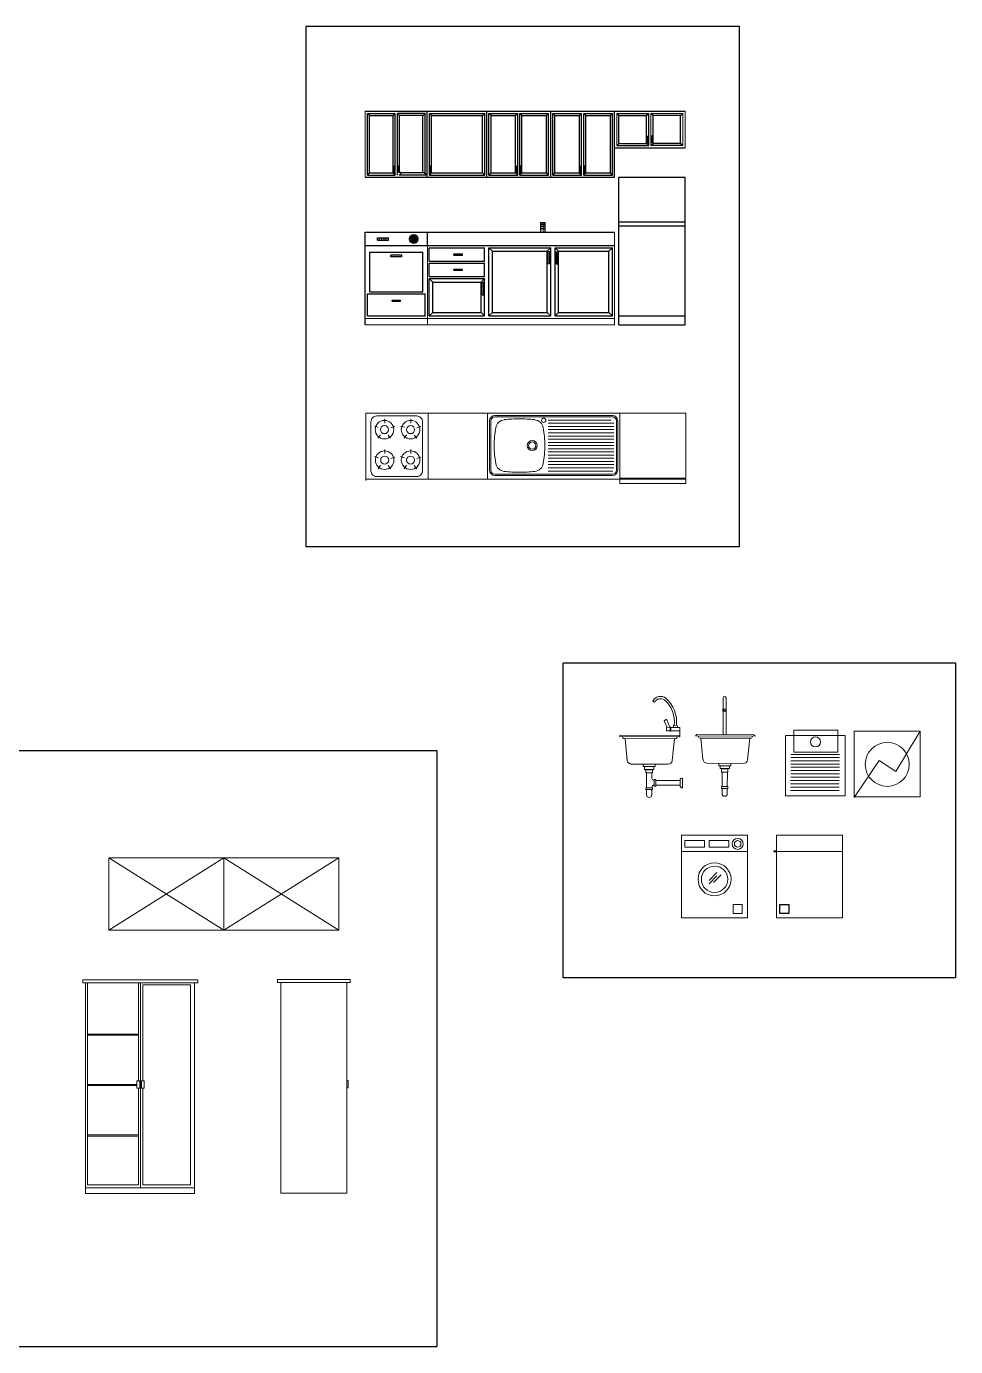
# Model space of a CAD drawing. Header units: inches. Extents: x 455 to 2404, y 47 to 2352.
# Drawn here: x 1561 to 2404, y 47 to 1246 of the extents above; entities that cross this region are included whole.
import ezdxf

# ---------------------------------------------------------------- set-up
doc = ezdxf.new("R2010")
doc.units = ezdxf.units.IN
doc.header["$MEASUREMENT"] = 0
doc.layers.add('A-FURN', color=8, linetype='Continuous', lineweight=18)
doc.layers.add('FURNITURE', color=230, linetype='Continuous')
doc.layers.add('lavatrice', color=251, linetype='Continuous')

# ---------------------------------------------------------------- blocks, each defined once
blk = doc.blocks.new('prosp frontale cucina')
at = {"layer": 'A-FURN', "linetype": 'Continuous', "lineweight": -3}
for p, q in [((1752.3, -591.1), (1824.3, -591.1)), ((1760.3, -593.1), (1780.3, -593.1)), ((1760.3, -593.1), (1760.3, -645.5)), ((1780.3, -593.1), (1780.3, -645.5)), ((1782.3, -595.3), (1818.3, -595.3)), ((1782.3, -595.3), (1782.3, -643.3)), ((1818.3, -595.3), (1818.3, -643.3)), ((1824.3, -591.1), (1836.3, -591.1)), ((1824.3, -591.1), (1824.3, -817.4)), ((1836.3, -591.1), (1836.3, -757.4)), ((1886.3, -591.1), (1886.3, -647.3)), ((1888.3, -593.1), (1944.3, -593.1)), ((1888.3, -593.1), (1888.3, -618.2)), ((1888.3, -593.1), (1890.2, -595)), ((1890.2, -595), (1942.4, -595)), ((1890.2, -595), (1890.2, -616.3)), ((1942.4, -595), (1944.3, -593.1)), ((1942.4, -595), (1942.4, -616.3)), ((1944.3, -593.1), (1944.3, -618.2)), ((1946.3, -591.1), (1946.3, -647.3)), ((1829.3, -602.1), (1831.3, -602.1)), ((1829.3, -602.1), (1829.3, -604.1)), ((1829.3, -602.1), (1829.3, -610.1)), ((1829.3, -604.1), (1831.3, -604.1)), ((1829.3, -606.1), (1831.3, -606.1)), ((1829.3, -608.1), (1831.3, -608.1)), ((1829.3, -610.1), (1831.3, -610.1)), ((1829.3, -610.1), (1831.3, -610.1)), ((1829.3, -610.1), (1829.3, -612.1)), ((1831.3, -602.1), (1831.3, -604.1)), ((1831.3, -602.1), (1831.3, -610.1)), ((1831.3, -610.1), (1831.3, -612.1)), ((1773.7, -615.4), (1774.7, -615.4)), ((1773.7, -615.4), (1773.7, -623.2)), ((1773.7, -623.2), (1774.7, -623.2)), ((1774.7, -615.4), (1774.7, -623.2)), ((1814, -624.3), (1814, -614.3)), ((1814, -614.3), (1815.4, -614.3)), ((1815.4, -624.3), (1815.4, -614.3)), ((1829.3, -612.1), (1831.3, -612.1)), ((1888.3, -618.2), (1890.2, -616.3)), ((1888.3, -618.2), (1944.3, -618.2)), ((1888.3, -620.2), (1944.3, -620.2)), ((1888.3, -647), (1888.3, -621.9)), ((1888.3, -621.9), (1890.2, -623.9)), ((1890.2, -616.3), (1942.4, -616.3)), ((1890.2, -622.1), (1942.4, -622.1)), ((1890.6, -616.8), (1896.5, -616.8)), ((1890.6, -616.8), (1890.6, -617.6)), ((1890.6, -617.6), (1896.5, -617.6)), ((1890.6, -620.7), (1896.5, -620.7)), ((1890.6, -621.6), (1896.5, -621.6)), ((1890.6, -623.3), (1890.6, -622.5)), ((1896.5, -616.8), (1896.5, -617.6)), ((1896.5, -621.6), (1896.5, -620.7)), ((1942.4, -616.3), (1944.3, -618.2)), ((1942.4, -622.1), (1944.3, -620.2)), ((1942.4, -643.4), (1942.4, -622.1)), ((1944.3, -645.3), (1944.3, -620.2)), ((1814, -624.3), (1815.4, -624.3)), ((1826.6, -633.5), (1826.3, -635.1)), ((1826.3, -635.1), (1828.3, -635.1)), ((1826.3, -635.1), (1826.6, -636.6)), ((1827.4, -632.2), (1826.6, -633.5)), ((1826.6, -633.5), (1830.3, -635.1)), ((1827.4, -632.2), (1828.7, -631.4)), ((1827.4, -632.2), (1828.9, -633.7)), ((1827.4, -637.9), (1830.3, -635.1)), ((1828.4, -634.3), (1828.3, -635.1)), ((1828.3, -635.1), (1830.3, -635.1)), ((1828.3, -635.1), (1828.4, -635.8)), ((1828.9, -633.7), (1828.4, -634.3)), ((1828.4, -635.8), (1830.3, -635.1)), ((1828.7, -631.4), (1830.3, -631.1)), ((1828.7, -631.4), (1830.3, -635.1)), ((1830.3, -635.1), (1828.7, -638.8)), ((1828.9, -633.7), (1829.5, -633.2)), ((1828.9, -633.7), (1830.3, -635.1)), ((1829.5, -633.2), (1830.3, -633.1)), ((1830.3, -631.1), (1830.3, -633.1)), ((1830.3, -631.1), (1831.8, -631.4)), ((1831.8, -631.4), (1830.3, -635.1)), ((1830.3, -633.1), (1830.3, -635.1)), ((1830.3, -633.1), (1831, -633.2)), ((1831, -633.2), (1830.3, -635.1)), ((1830.3, -635.1), (1834, -633.5)), ((1830.3, -635.1), (1831.7, -633.7)), ((1830.3, -635.1), (1832.1, -634.3)), ((1830.3, -635.1), (1832.3, -635.1)), ((1830.3, -635.1), (1830.3, -637.1)), ((1830.3, -635.1), (1831.8, -638.8)), ((1830.3, -635.1), (1833.1, -637.9)), ((1830.3, -635.1), (1831, -636.9)), ((1830.3, -635.1), (1831.7, -636.5)), ((1830.3, -635.1), (1832.1, -635.8)), ((1831, -633.2), (1831.7, -633.7)), ((1833.1, -632.2), (1831.7, -633.7)), ((1831.7, -633.7), (1832.1, -634.3)), ((1831.8, -631.4), (1833.1, -632.2)), ((1832.1, -634.3), (1832.3, -635.1)), ((1832.3, -635.1), (1832.1, -635.8)), ((1832.3, -635.1), (1834.3, -635.1)), ((1833.1, -632.2), (1834, -633.5)), ((1834, -633.5), (1834.3, -635.1)), ((1834.3, -635.1), (1834, -636.6)), ((1890.2, -645.1), (1890.2, -623.9)), ((1760.3, -645.5), (1780.3, -645.5)), ((1782.3, -643.3), (1818.3, -643.3)), ((1826.6, -636.6), (1828.4, -635.8)), ((1826.6, -636.6), (1827.4, -637.9)), ((1827.4, -637.9), (1828.7, -638.8)), ((1828.4, -635.8), (1828.9, -636.5)), ((1828.7, -638.8), (1830.3, -639.1)), ((1828.9, -636.5), (1829.5, -636.9)), ((1829.5, -636.9), (1830.3, -637.1)), ((1830.3, -637.1), (1831, -636.9)), ((1830.3, -637.1), (1830.3, -639.1)), ((1830.3, -639.1), (1831.8, -638.8)), ((1831, -636.9), (1831.7, -636.5)), ((1832.1, -635.8), (1831.7, -636.5)), ((1831.8, -638.8), (1833.1, -637.9)), ((1832.1, -635.8), (1834, -636.6)), ((1834, -636.6), (1833.1, -637.9)), ((1886.3, -647.3), (1946.3, -647.3)), ((1886.3, -647.3), (1886.3, -701.4)), ((1888.3, -647), (1890.2, -645.1)), ((1888.3, -645.3), (1944.3, -645.3)), ((1890.2, -643.4), (1942.4, -643.4)), ((1942.4, -643.4), (1944.3, -645.3)), ((1946.3, -647.3), (1946.3, -701.4)), ((1760.3, -649.2), (1794.3, -649.2)), ((1760.3, -649.2), (1760.3, -699.4)), ((1760.3, -649.2), (1763.4, -652.3)), ((1763.4, -652.3), (1791.1, -652.3)), ((1763.4, -652.3), (1763.4, -696.3)), ((1791.1, -652.3), (1794.3, -649.2)), ((1791.1, -652.3), (1791.1, -696.3)), ((1794.3, -649.2), (1794.3, -699.4)), ((1796.3, -649.2), (1808.4, -649.2)), ((1796.3, -649.2), (1796.3, -699.4)), ((1808.4, -649.2), (1808.4, -699.4)), ((1810.1, -649.2), (1822.3, -649.2)), ((1810.1, -649.2), (1810.1, -699.4)), ((1822.3, -649.2), (1822.3, -699.4)), ((1824.3, -647.5), (1836.3, -647.5)), ((1888.3, -649.3), (1944.3, -649.3)), ((1888.3, -649.3), (1888.3, -699.5)), ((1888.3, -649.3), (1890.2, -651.3)), ((1890.2, -651.3), (1942.4, -651.3)), ((1890.2, -651.3), (1890.2, -697.6)), ((1890.6, -649.9), (1896.5, -649.9)), ((1890.6, -650.7), (1890.6, -649.9)), ((1890.6, -650.7), (1896.5, -650.7)), ((1896.5, -650.7), (1896.5, -649.9)), ((1942.4, -651.3), (1944.3, -649.3)), ((1942.4, -651.3), (1942.4, -697.6)), ((1944.3, -649.3), (1944.3, -699.5)), ((1801.9, -671.5), (1802.8, -671.5)), ((1801.9, -671.5), (1801.9, -679.3)), ((1801.9, -679.3), (1802.8, -679.3)), ((1802.8, -671.5), (1802.8, -679.3)), ((1815.7, -671.5), (1816.7, -671.5)), ((1815.7, -671.5), (1815.7, -679.3)), ((1815.7, -679.3), (1816.7, -679.3)), ((1816.7, -671.5), (1816.7, -679.3)), ((1760.3, -699.4), (1763.4, -696.3)), ((1760.3, -699.4), (1794.3, -699.4)), ((1760.3, -703.4), (1822.3, -703.4)), ((1760.3, -703.4), (1760.3, -759.4)), ((1760.3, -703.4), (1763.4, -706.6)), ((1763.4, -696.3), (1791.1, -696.3)), ((1763.4, -706.6), (1819.1, -706.6)), ((1763.4, -706.6), (1763.4, -756.3)), ((1779.6, -697.2), (1790.7, -697.2)), ((1779.6, -697.2), (1779.6, -698.6)), ((1779.6, -698.6), (1790.7, -698.6)), ((1790.7, -697.2), (1790.7, -698.6)), ((1791.1, -696.3), (1794.3, -699.4)), ((1796.3, -699.4), (1808.4, -699.4)), ((1810.1, -699.4), (1822.3, -699.4)), ((1819.1, -706.6), (1822.3, -703.4)), ((1819.1, -706.6), (1819.1, -756.3)), ((1822.3, -703.4), (1822.3, -759.4)), ((1886.3, -701.4), (1886.3, -757.4)), ((1886.3, -701.4), (1946.3, -701.4)), ((1888.3, -699.5), (1890.2, -697.6)), ((1888.3, -699.5), (1944.3, -699.5)), ((1888.3, -703.4), (1944.3, -703.4)), ((1888.3, -703.4), (1888.3, -729.5)), ((1888.3, -703.4), (1890.2, -705.3)), ((1890.2, -697.6), (1942.4, -697.6)), ((1890.2, -705.3), (1942.4, -705.3)), ((1890.2, -705.3), (1890.2, -727.5)), ((1898.3, -701.5), (1918.3, -701.5)), ((1942.4, -697.6), (1944.3, -699.5)), ((1942.4, -705.3), (1944.3, -703.4)), ((1942.4, -705.3), (1942.4, -727.5)), ((1944.3, -703.4), (1944.3, -729.5)), ((1946.3, -701.4), (1946.3, -759.4)), ((1888.3, -729.5), (1890.2, -727.5)), ((1888.3, -729.5), (1944.3, -729.5)), ((1890.2, -727.5), (1942.4, -727.5)), ((1890.6, -728.1), (1896.5, -728.1)), ((1890.6, -728.1), (1890.6, -728.9)), ((1890.6, -728.9), (1896.5, -728.9)), ((1896.5, -728.1), (1896.5, -728.9)), ((1942.4, -727.5), (1944.3, -729.5)), ((1888.3, -731.4), (1944.3, -731.4)), ((1888.3, -731.4), (1888.3, -757.5)), ((1888.3, -731.4), (1890.2, -733.3)), ((1890.2, -733.3), (1942.4, -733.3)), ((1890.2, -733.3), (1890.2, -755.6)), ((1890.6, -732), (1896.5, -732)), ((1890.6, -732.8), (1890.6, -732)), ((1890.6, -732.8), (1896.5, -732.8)), ((1896.5, -732.8), (1896.5, -732)), ((1942.4, -733.3), (1944.3, -731.4)), ((1942.4, -733.3), (1942.4, -755.6)), ((1944.3, -731.4), (1944.3, -757.5)), ((1836.3, -750.5), (1839.7, -750.5)), ((1836.3, -754.4), (1839.7, -754.4)), ((1838.5, -750.5), (1841.9, -750.5)), ((1838.5, -754.4), (1841.9, -754.4)), ((1839.7, -750.5), (1839.7, -754.4)), ((1841.9, -750.5), (1843.8, -750.5)), ((1841.9, -750.5), (1841.9, -754.4)), ((1841.9, -754.4), (1843.8, -754.4)), ((1843.8, -750.5), (1845.3, -750.5)), ((1843.8, -750.5), (1843.8, -754.4)), ((1843.8, -754.4), (1845.3, -754.4)), ((1845.3, -750.5), (1845.3, -754.4)), ((1760.3, -759.4), (1763.4, -756.3)), ((1760.3, -759.4), (1822.3, -759.4)), ((1760.3, -763.4), (1822.3, -763.4)), ((1760.3, -763.4), (1760.3, -815.4)), ((1760.3, -763.4), (1763.4, -766.6)), ((1763.4, -756.3), (1819.1, -756.3)), ((1763.4, -766.6), (1819.1, -766.6)), ((1763.4, -766.6), (1763.4, -812.3)), ((1807.6, -757.2), (1818.7, -757.2)), ((1807.6, -758.6), (1807.6, -757.2)), ((1807.6, -758.6), (1818.7, -758.6)), ((1807.6, -764.3), (1818.7, -764.3)), ((1807.6, -764.3), (1807.6, -765.7)), ((1807.6, -765.7), (1818.7, -765.7)), ((1818.7, -758.6), (1818.7, -757.2)), ((1818.7, -764.3), (1818.7, -765.7)), ((1819.1, -756.3), (1822.3, -759.4)), ((1819.1, -766.6), (1822.3, -763.4)), ((1819.1, -766.6), (1819.1, -812.3)), ((1822.3, -763.4), (1822.3, -815.4)), ((1836.3, -757.4), (1836.3, -817.4)), ((1886.3, -757.4), (1886.3, -817.4)), ((1886.3, -759.4), (1946.3, -759.4)), ((1888.3, -757.5), (1890.2, -755.6)), ((1888.3, -757.5), (1944.3, -757.5)), ((1888.3, -761.4), (1944.3, -761.4)), ((1888.3, -761.4), (1888.3, -787.5)), ((1888.3, -761.4), (1890.2, -763.3)), ((1890.2, -755.6), (1942.4, -755.6)), ((1890.2, -763.3), (1942.4, -763.3)), ((1890.2, -763.3), (1890.2, -785.5)), ((1942.4, -755.6), (1944.3, -757.5)), ((1942.4, -763.3), (1944.3, -761.4)), ((1942.4, -763.3), (1942.4, -785.5)), ((1944.3, -761.4), (1944.3, -787.5)), ((1946.3, -759.4), (1946.3, -817.4)), ((1888.3, -787.5), (1890.2, -785.5)), ((1888.3, -787.5), (1944.3, -787.5)), ((1888.3, -789.4), (1944.3, -789.4)), ((1888.3, -789.4), (1888.3, -815.5)), ((1888.3, -789.4), (1890.2, -791.3)), ((1890.2, -785.5), (1942.4, -785.5)), ((1890.2, -791.3), (1942.4, -791.3)), ((1890.2, -791.3), (1890.2, -813.6)), ((1890.6, -786.1), (1896.5, -786.1)), ((1890.6, -786.1), (1890.6, -786.9)), ((1890.6, -786.9), (1896.5, -786.9)), ((1890.6, -789.9), (1896.5, -789.9)), ((1890.6, -790.8), (1890.6, -789.9)), ((1890.6, -790.8), (1896.5, -790.8)), ((1896.5, -786.1), (1896.5, -786.9)), ((1896.5, -790.8), (1896.5, -789.9)), ((1942.4, -785.5), (1944.3, -787.5)), ((1942.4, -791.3), (1944.3, -789.4)), ((1942.4, -791.3), (1942.4, -813.6)), ((1944.3, -789.4), (1944.3, -815.5)), ((1760.3, -815.4), (1763.4, -812.3)), ((1763.4, -812.3), (1819.1, -812.3)), ((1819.1, -812.3), (1822.3, -815.4)), ((1888.3, -815.5), (1890.2, -813.6)), ((1890.2, -813.6), (1942.4, -813.6)), ((1942.4, -813.6), (1944.3, -815.5)), ((1752.3, -821.4), (1842.2, -821.4)), ((1752.3, -821.4), (1752.3, -881.4)), ((1760.3, -815.4), (1822.3, -815.4)), ((1760.3, -821.4), (1760.3, -881.4)), ((1842.2, -821.4), (1845.9, -821.4)), ((1842.2, -821.4), (1842.2, -881.4)), ((1845.9, -821.4), (1886.3, -821.4)), ((1845.9, -821.4), (1845.9, -881.4)), ((1886.3, -817.4), (1946.3, -817.4)), ((1886.3, -821.4), (1886.3, -881.4)), ((1888.3, -815.5), (1944.3, -815.5)), ((1913.1, -817.4), (1913.1, -881.4)), ((1915.1, -819.4), (1915.1, -848.4)), ((1915.1, -819.4), (1917.1, -821.4)), ((1917.1, -821.4), (1942.3, -821.4)), ((1917.1, -821.4), (1917.1, -846.4)), ((1942.3, -821.4), (1944.3, -819.4)), ((1942.3, -821.4), (1942.3, -846.4)), ((1944.3, -819.4), (1944.3, -848.4)), ((1946.3, -817.4), (1946.3, -881.4)), ((1915.1, -848.4), (1917.1, -846.4)), ((1915.1, -848.4), (1944.3, -848.4)), ((1915.1, -879.4), (1915.1, -850.4)), ((1915.1, -850.4), (1917.1, -852.4)), ((1917.5, -846.4), (1942.3, -846.4)), ((1917.5, -847), (1923.6, -847)), ((1917.5, -847), (1917.5, -847.9)), ((1917.5, -847.9), (1923.6, -847.9)), ((1917.5, -851), (1923.6, -851)), ((1917.5, -851.9), (1917.5, -851)), ((1923.6, -847), (1923.6, -847.9)), ((1923.6, -851.9), (1923.6, -851)), ((1942.3, -846.4), (1944.3, -848.4)), ((1942.3, -852.4), (1944.3, -850.4)), ((1917.1, -852.4), (1942.3, -852.4)), ((1917.1, -877.4), (1917.1, -852.4)), ((1917.5, -851.9), (1923.6, -851.9)), ((1942.3, -877.4), (1942.3, -852.4)), ((1752.3, -881.4), (1761.1, -881.4)), ((1761.1, -881.4), (1842.2, -881.4)), ((1842.2, -881.4), (1845.9, -881.4)), ((1845.9, -881.4), (1886.3, -881.4)), ((1915.1, -879.4), (1917.1, -877.4)), ((1917.1, -877.4), (1942.3, -877.4)), ((1942.3, -877.4), (1944.3, -879.4))]:
    blk.add_line(p, q, dxfattribs=at)
at = {"layer": 'A-FURN'}
for p, q in [((1752.3, -817.4), (1752.3, -591.1)), ((1758, -817.4), (1758, -591.1)), ((1946.3, -591.1), (1886.3, -591.1)), ((1824.3, -647.5), (1752.3, -647.5)), ((1946.3, -701.4), (1886.3, -701.4)), ((1845.3, -752.5), (1836.3, -752.5)), ((1758, -817.4), (1752.3, -817.4)), ((1836.3, -817.4), (1752.3, -817.4)), ((1752.3, -817.4), (1760.3, -817.4)), ((1944.3, -819.4), (1915.1, -819.4)), ((1944.3, -850.4), (1915.1, -850.4)), ((1944.3, -879.4), (1944.3, -850.4)), ((1752.3, -881.4), (1760.3, -881.4)), ((1946.3, -881.4), (1913.1, -881.4)), ((1944.3, -879.4), (1915.1, -879.4))]:
    blk.add_line(p, q, dxfattribs=at)

msp = doc.modelspace()

# ---------------------------------------------------------------- linework, layer by layer
at = {"layer": 'A-FURN'}
for p, q in [((1868.8, 833.5), (1868.8, 894.5)), ((1868.8, 894.5), (1868.8, 834.5)), ((1868.8, 894.5), (1979.2, 894.5)), ((1925.2, 894.5), (1925.2, 834.5)), ((2099.2, 894.5), (1979.2, 894.5)), ((1979.2, 894.5), (1979.2, 834.5)), ((1981, 887.6), (1981, 842.7)), ((1982.2, 887.6), (1982.2, 842.7)), ((2092.6, 892.4), (1985.8, 892.4)), ((2092.6, 891.2), (1985.8, 891.2)), ((2034.1, 888.3), (2091.3, 888.3)), ((2096.2, 842.7), (2096.2, 887.6)), ((2097.4, 842.7), (2097.4, 887.6)), ((2099.2, 834.5), (2099.2, 894.5)), ((2099.2, 835.4), (2099.2, 894.5)), ((2099.2, 894.5), (2159.2, 894.5)), ((2159.2, 835.4), (2159.2, 894.5)), ((2034.1, 885.4), (2093.8, 885.4)), ((2034.1, 882.5), (2093.8, 882.5)), ((2034.1, 879.6), (2093.8, 879.6)), ((2034.1, 876.7), (2093.8, 876.7)), ((2034.1, 873.8), (2093.8, 873.8)), ((2034.1, 870.9), (2093.8, 870.9)), ((2034.1, 868), (2093.8, 868)), ((2034.1, 865.1), (2093.8, 865.1)), ((2034.1, 862.2), (2093.8, 862.2)), ((2034.1, 859.4), (2093.8, 859.4)), ((2034.1, 856.5), (2093.8, 856.5)), ((2034.1, 853.6), (2093.8, 853.6)), ((2034.1, 850.7), (2093.8, 850.7)), ((2034.1, 847.8), (2093.8, 847.8)), ((2034.1, 844.9), (2093.8, 844.9)), ((2034.1, 842), (2092.9, 842)), ((1868.8, 834.5), (1979.2, 834.5)), ((1979.2, 834.5), (2099.2, 834.5)), ((2092.6, 839.1), (1985.8, 839.1)), ((2092.6, 837.9), (1985.8, 837.9)), ((2099.2, 835.4), (2159.2, 835.4)), ((2099.2, 830.6), (2099.2, 834.6)), ((2099.2, 834.6), (2159.2, 834.6)), ((2159.2, 830.6), (2099.2, 830.6)), ((2159.2, 834.6), (2159.2, 830.6)), ((2193, 636), (2193, 625.8)), ((2195.7, 625.8), (2195.7, 636)), ((2193, 623.9), (2193, 602.4)), ((2195.7, 602.4), (2195.7, 623.9)), ((2141.6, 616.5), (2139.7, 615.2)), ((2139.7, 615.2), (2142.3, 609.2)), ((2144.8, 609.4), (2141.6, 616.5)), ((2099.1, 600.9), (2153.9, 600.7)), ((2152.7, 601.9), (2100.3, 602.2)), ((2141.6, 609.2), (2144.8, 609.4)), ((2141.6, 609.2), (2141.6, 606.1)), ((2141.6, 606.1), (2144.8, 605.9)), ((2144.9, 609.3), (2144.9, 606)), ((2144.9, 609.3), (2145.2, 609.3)), ((2144.9, 606), (2145.2, 606)), ((2145.2, 609.4), (2145.2, 605.8)), ((2145.2, 609.4), (2145.7, 609.4)), ((2145.7, 605.8), (2145.2, 605.8)), ((2145.7, 605.8), (2145.7, 609.4)), ((2145.7, 609.2), (2153.9, 609.2)), ((2153.9, 605.9), (2145.7, 606.1)), ((2148, 610.6), (2148.7, 611.1)), ((2148, 610.6), (2148, 609.2)), ((2148.7, 611.1), (2150.9, 611)), ((2151.6, 610.6), (2150.9, 611)), ((2151.6, 609.2), (2151.6, 610.6)), ((2153.9, 601.9), (2153.9, 609.2)), ((2153.9, 601.9), (2153.9, 609.2)), ((2153.9, 601.9), (2153.9, 600.7)), ((2153.9, 600.7), (2153.9, 600.7)), ((2168.1, 601.4), (2222.1, 601.1)), ((2168.1, 601.4), (2168.1, 601.4)), ((2220.9, 602.3), (2169.3, 602.6)), ((2172.3, 599.5), (2217.9, 599.3)), ((2174.8, 579.9), (2172.9, 599.5)), ((2222.1, 601.1), (2222.1, 601.1)), ((2103.4, 599.1), (2149.6, 598.9)), ((2106, 579.2), (2104, 599.1)), ((2149, 598.9), (2146.8, 579)), ((2217.3, 599.3), (2215.2, 579.7)), ((2143.2, 575.8), (2109.6, 575.9)), ((2120.5, 575.9), (2120.5, 573.6)), ((2131.5, 575.8), (2131.5, 573.6)), ((2211.6, 576.5), (2178.4, 576.7)), ((2189.2, 576.6), (2189.2, 574.4)), ((2200, 576.6), (2200, 574.3)), ((2254.7, 584.7), (2298.8, 584.7)), ((2254.7, 581.7), (2298.8, 581.7)), ((2254.7, 578.7), (2298.8, 578.7)), ((2254.7, 575.7), (2298.8, 575.7)), ((2131.5, 573.6), (2120.5, 573.6)), ((2121.7, 573.6), (2121.7, 570.9)), ((2121.7, 570.9), (2130.3, 570.9)), ((2123, 570.9), (2123, 567.8)), ((2128.9, 570.5), (2123, 570.6)), ((2123, 567.8), (2128.9, 567.8)), ((2123.6, 567.8), (2123.5, 554.4)), ((2128.4, 567.8), (2128.4, 562.8)), ((2128.9, 570.9), (2128.9, 567.8)), ((2130.3, 573.6), (2130.3, 570.9)), ((2200, 574.3), (2189.2, 574.4)), ((2190.4, 574.4), (2190.4, 571.7)), ((2190.4, 571.7), (2198.8, 571.7)), ((2191.7, 571.7), (2191.7, 568.6)), ((2197.5, 571.3), (2191.7, 571.4)), ((2191.7, 568.6), (2197.5, 568.6)), ((2192.2, 568.6), (2192.1, 555.4)), ((2197, 568.6), (2196.9, 555.4)), ((2197.5, 571.7), (2197.5, 568.6)), ((2198.8, 574.3), (2198.8, 571.7)), ((2254.6, 572.9), (2298.6, 572.9)), ((2254.6, 569.9), (2298.6, 569.9)), ((2254.6, 567.1), (2298.6, 567.1)), ((2254.6, 563.9), (2298.6, 563.9)), ((2123, 554.4), (2128.9, 554.4)), ((2123, 554.4), (2123, 552.8)), ((2128.9, 552.8), (2123, 552.8)), ((2123, 552.8), (2128.9, 552.8)), ((2123.5, 552.8), (2123.5, 547.9)), ((2128.3, 554.9), (2128.3, 554.4)), ((2128.3, 552.8), (2128.3, 547.9)), ((2128.9, 554.4), (2128.9, 552.8)), ((2130.4, 561), (2130.2, 561)), ((2130.4, 556.7), (2130.2, 556.7)), ((2130.4, 555.9), (2130.4, 561.8)), ((2130.4, 561.8), (2130.4, 555.9)), ((2132, 561.8), (2130.4, 561.8)), ((2132, 555.9), (2130.4, 555.9)), ((2132, 561.8), (2132, 555.9)), ((2154, 560.9), (2132, 561)), ((2132, 561), (2132, 556.7)), ((2154, 556.6), (2132, 556.7)), ((2154, 556.3), (2154, 561.2)), ((2156.1, 563.2), (2156, 563.2)), ((2156.1, 554.3), (2156.1, 563.2)), ((2191.6, 555.4), (2197.4, 555.4)), ((2191.6, 555.4), (2191.6, 553.8)), ((2197.4, 553.8), (2191.6, 553.8)), ((2191.6, 553.8), (2197.4, 553.8)), ((2192.1, 553.8), (2192.1, 549)), ((2196.9, 553.8), (2196.9, 549)), ((2197.4, 555.4), (2197.4, 553.8)), ((2254.3, 560.9), (2298.4, 560.9)), ((2254.3, 557.9), (2298.4, 557.9)), ((2254.3, 554.9), (2298.4, 554.9)), ((2254.3, 551.9), (2298.4, 551.9)), ((2239.1, 496.4), (2239.1, 497)), ((2239.1, 497), (2241.5, 497)), ((2241.5, 496.4), (2301.5, 496.4)), ((1739.8, 490.8), (1635.4, 490.8)), ((1739.8, 424.9), (1635.4, 490.8)), ((1739.8, 490.8), (1635.4, 424.9)), ((1635.4, 424.9), (1635.4, 490.8)), ((1635.4, 490.8), (1635.4, 490.8)), ((1635.4, 487.9), (1635.4, 487.9)), ((1739.8, 490.8), (1739.8, 490.8)), ((1844.1, 490.8), (1739.8, 490.8)), ((1844.1, 424.9), (1739.8, 490.8)), ((1844.1, 490.8), (1739.8, 424.9)), ((1739.8, 424.9), (1739.8, 490.8)), ((1739.8, 487.9), (1739.8, 487.9)), ((1635.4, 424.9), (1739.8, 424.9)), ((1739.8, 424.9), (1844.1, 424.9)), ((1611.7, 379.9), (1716, 379.9)), ((1611.7, 377.1), (1611.7, 379.9)), ((1716, 377.1), (1611.7, 377.1)), ((1614.3, 377.1), (1713.1, 377.1)), ((1614.3, 185.9), (1614.3, 377.1)), ((1616, 193.7), (1616, 377.1)), ((1616, 377.1), (1662.2, 377.1)), ((1662.2, 377.1), (1662.2, 288.1)), ((1664.2, 377.1), (1664.2, 191)), ((1666.1, 288.1), (1666.1, 375.4)), ((1666.1, 375.4), (1709.5, 375.4)), ((1709.5, 375.4), (1709.5, 193.7)), ((1713.1, 377.1), (1713.1, 185.9)), ((1716, 379.9), (1716, 377.1)), ((1854.5, 380.2), (1788.5, 380.2)), ((1788.5, 380.2), (1788.5, 377.5)), ((1788.5, 377.5), (1854.5, 377.5)), ((1791.5, 377.5), (1791.5, 186.1)), ((1851.5, 377.5), (1801.8, 377.5)), ((1851.5, 186.1), (1851.5, 377.5)), ((1854.5, 377.5), (1854.5, 380.2)), ((1616, 330.7), (1662.2, 330.7)), ((1662.2, 329.7), (1616, 329.7)), ((1660.9, 288.1), (1663.4, 288.1)), ((1660.9, 281.6), (1660.9, 288.1)), ((1663.4, 288.1), (1663.4, 281.6)), ((1667.5, 288.1), (1665.1, 288.1)), ((1665.1, 288.1), (1665.1, 281.6)), ((1667.5, 281.6), (1667.5, 288.1)), ((1852.5, 288.4), (1851.5, 288.4)), ((1852.5, 281.9), (1852.5, 288.4)), ((1616, 284.9), (1660.9, 284.9)), ((1660.9, 283.9), (1616, 283.9)), ((1663.4, 281.6), (1660.9, 281.6)), ((1662.2, 281.6), (1662.2, 193.7)), ((1665.1, 281.6), (1667.5, 281.6)), ((1666.1, 193.7), (1666.1, 281.6)), ((1851.5, 281.9), (1852.5, 281.9)), ((1616, 239.1), (1662.2, 239.1)), ((1662.2, 238), (1616, 238)), ((1662.2, 193.7), (1616, 193.7)), ((1709.5, 193.7), (1666.1, 193.7)), ((1713.1, 191), (1614.3, 191)), ((1713.1, 185.9), (1614.3, 185.9)), ((1791.5, 186.1), (1851.5, 186.1))]:
    msp.add_line(p, q, dxfattribs=at)
msp.add_lwpolyline([(1914.9, 892), (1878.6, 892, 0.414214), (1873.3, 886.7), (1873.3, 842.3, 0.414214), (1878.6, 837), (1914.9, 837, 0.414214), (1920.2, 842.3), (1920.2, 886.7, 0.414214)], format="xyb", close=True, dxfattribs=at)
for points in [[(1885.8, 885.6), (1885.8, 889.3)], [(1909.5, 885.6), (1909.5, 889.3)], [(2159.2, 835.4), (2159.2, 894.5)], [(1880, 881.7), (1876.4, 882.8)], [(1891.3, 881.3), (1894.9, 882.4)], [(1903.7, 881.7), (1900.2, 882.8)], [(1915, 881.3), (1918.6, 882.4)], [(1881.9, 874.9), (1879.7, 871.9)], [(1888.9, 874.7), (1891.1, 871.7)], [(1905.7, 874.9), (1903.5, 871.9)], [(1912.7, 874.7), (1914.9, 871.7)], [(1880.2, 853.9), (1876.6, 855.1)], [(1886, 857.8), (1886, 861.6)], [(1891.5, 853.5), (1895.1, 854.7)], [(1903.7, 853.9), (1900.2, 855.1)], [(1909.5, 857.8), (1909.5, 861.6)], [(1915, 853.5), (1918.6, 854.7)], [(1882.1, 847.2), (1879.9, 844.1)], [(1889.1, 847), (1891.3, 843.9)], [(1905.7, 847.2), (1903.5, 844.1)], [(1912.7, 847), (1914.9, 843.9)], [(2312.1, 546), (2372.1, 546), (2372.1, 605.6), (2312.1, 605.6), (2312.1, 546)], [(2312.1, 545.6), (2334.8, 579.2), (2349.8, 569.2), (2372.1, 605.6)], [(2155.3, 496.4), (2215.3, 496.4)], [(1739.8, 490.8), (1739.8, 424.9)], [(1844.1, 490.8), (1844.1, 424.9)], [(2180.3, 470.2), (2187.4, 477.3)], [(2180.3, 467.2), (2187.4, 474.3)], [(2184.3, 468.2), (2191.4, 475.3)]]:
    msp.add_lwpolyline(points, dxfattribs=at)
at = {"layer": 'A-FURN', "ltscale": 0.8}
for points in [[(2303.9, 547), (2249.8, 547), (2249.8, 601.8), (2303.9, 601.8)], [(2257.3, 606.8), (2257.3, 586.7), (2297.3, 586.7), (2297.3, 606.8)]]:
    msp.add_lwpolyline(points, close=True, dxfattribs=at)
at = {"layer": 'A-FURN'}
for points in [[(2155.3, 436.2), (2155.3, 511.4), (2215.3, 511.4), (2215.3, 436.2)], [(2158.3, 500.4), (2158.3, 506.4), (2176.3, 506.4), (2176.3, 500.4)], [(2180.3, 500.4), (2180.3, 506.4), (2198.3, 506.4), (2198.3, 500.4)], [(2241.5, 436.2), (2241.5, 511.4), (2301.5, 511.4), (2301.5, 436.2)], [(2202.3, 440.2), (2202.3, 448.2), (2210.3, 448.2), (2210.3, 440.2)]]:
    msp.add_lwpolyline(points, close=True, dxfattribs=at)
for centre, radius in [((1885.6, 879.6), 8.43), ((1909.3, 879.6), 8.43), ((2030.2, 888.1), 1.95), ((1885.6, 879.6), 3.65), ((1909.3, 879.6), 3.65), ((2019.8, 865.1), 4.56), ((2019.8, 865.1), 3.3), ((1885.8, 851.9), 8.43), ((1885.8, 851.9), 3.65), ((1909.3, 851.9), 8.43), ((1909.3, 851.9), 3.65), ((2342.1, 575.6), 20), ((2206.3, 503.4), 5), ((2206.3, 503.4), 3), ((2185.3, 471.2), 15), ((2185.3, 471.2), 12)]:
    msp.add_circle(centre, radius, dxfattribs=at)
at = {"layer": 'A-FURN', "ltscale": 0.8}
msp.add_circle((2276.9, 596), 4.57, dxfattribs=at)
at = {"layer": 'A-FURN'}
for centre, radius, start, end in [((1985.8, 887.6), 4.8, 90, 180), ((1985.8, 887.6), 3.6, 90, 180), ((1995.5, 879.7), 9, 97.23, 169.6188), ((2008.2, 755.1), 134.3, 89.999, 95.9178), ((2008.2, 755.1), 134.3, 84.0822, 90.001), ((2020.9, 879.7), 9, 10.3812, 82.77), ((2092.6, 887.6), 4.8, 0, 90), ((2092.6, 887.6), 3.6, 0, 90), ((2075.2, 865.1), 90, 169.6188, 180), ((1941.2, 865.1), 90, 0, 10.3812), ((2075.2, 865.1), 90, 180, 190.3812), ((1941.2, 865.1), 90, 349.6188, 0), ((1985.8, 842.7), 4.8, 180, 270), ((1985.8, 842.7), 3.6, 180, 270), ((1995.5, 850.5), 9, 190.3812, 262.77), ((2008.2, 975.2), 134.3, 264.0822, 270.001), ((2008.2, 975.2), 134.3, 269.999, 275.9178), ((2020.9, 850.5), 9, 277.23, 349.6188), ((2092.6, 842.7), 4.8, 270, 0), ((2092.6, 842.7), 3.6, 270, 0), ((2136.3, 629.2), 8.14, 53.7556, 152.0188), ((2121.7, 613.9), 29.2, 354.3083, 48.3678), ((2194.4, 636), 1.33, 0.1224, 179.8776), ((2130.7, 633.8), 1.72, 206.6724, 277.978), ((2136.3, 629.1), 6.16, 54.9599, 150.9927), ((2121.7, 613.9), 27.2, 353.8941, 48.1392), ((2193.6, 624.8), 0.869, 140.4177, 217.9852), ((2193, 624.1), 0.191, 114.8047, 245.1953), ((2193.1, 625.5), 0.244, 102.6674, 218.0261), ((2194.4, 620.4), 5.2, 73.5696, 106.4975), ((2194.4, 619.3), 5.23, 73.5535, 106.4465), ((2193.1, 624.1), 0.252, 215.7695, 256.5959), ((2194.4, 620.8), 5.18, 75.0637, 104.9363), ((2195.6, 625.5), 0.254, 325.8407, 73.6277), ((2195.7, 624.1), 0.253, 283.4243, 324.2103), ((2195.2, 624.8), 0.847, 319.9002, 40.0998), ((2195.8, 624.1), 0.191, 294.8047, 65.1953), ((2100.3, 600.9), 1.22, 89.7287, 179.7287), ((2103.4, 600.9), 1.83, 179.7287, 269.7287), ((2144.8, 609.3), 0.122, 359.7287, 93.224), ((2144.8, 606), 0.122, 265.6344, 359.7287), ((2149.6, 600.7), 1.83, 269.7287, 359.7287), ((2152.7, 600.7), 1.22, 359.7287, 89.7287), ((2169.3, 601.4), 1.2, 89.7287, 179.7287), ((2172.3, 601.3), 1.8, 179.7287, 269.7287), ((2217.9, 601.1), 1.8, 269.7287, 359.7287), ((2220.9, 601.1), 1.2, 359.7287, 89.7287), ((2109.6, 579.6), 3.65, 185.7377, 269.7287), ((2143.2, 579.4), 3.65, 269.7287, 353.7197), ((2178.4, 580.3), 3.6, 185.7377, 269.7287), ((2211.6, 580.1), 3.6, 269.7287, 353.7197), ((2130.2, 554.9), 1.83, 89.7287, 179.7287), ((2130.2, 562.8), 1.83, 179.7287, 269.7287), ((2156, 561.2), 2.01, 85.9062, 179.7287), ((2156, 556.3), 2.01, 179.7287, 273.5513), ((2125.9, 547.9), 2.41, 179.7287, 359.7287), ((2194.5, 549), 2.38, 179.7287, 359.7287)]:
    msp.add_arc(centre, radius, start, end, dxfattribs=at)
for start_param, end_param in [(-0.053243, 3.194836), (3.592619, 5.832158)]:
    msp.add_ellipse((2194.4, 624), major_axis=(1.48, 0), ratio=0.172573, start_param=start_param, end_param=end_param, dxfattribs=at)
at = {"layer": 'FURNITURE'}
for p, q in [((2047.7, 381.7), (2047.7, 667.6)), ((2404.1, 667.6), (2047.7, 667.6)), ((2404.1, 667.6), (2404.1, 381.7)), ((472.1, 588.2), (1933.2, 588.2)), ((1933.2, 588.2), (1933.2, 46.8)), ((2404.1, 381.7), (2047.7, 381.7)), ((472.1, 46.8), (1933.2, 46.8))]:
    msp.add_line(p, q, dxfattribs=at)
msp.add_lwpolyline([(1814.1, 773.4), (2207.9, 773.4), (2207.9, 1245.8), (1814.1, 1245.8), (1814.1, 773.4)], dxfattribs=at)
at = {"layer": 'lavatrice'}
msp.add_lwpolyline([(2239.1, 496.4), (2241.5, 496.4)], dxfattribs=at)
msp.add_lwpolyline([(2244.7, 440.2), (2244.7, 448.2), (2252.7, 448.2), (2252.7, 440.2)], close=True, dxfattribs=at)

# ---------------------------------------------------------------- block references
at = {"layer": 'A-FURN', "rotation": 90}
msp.add_blockref('prosp frontale cucina', (1277.1, -777.5), dxfattribs=at)

doc.saveas('drawing.dxf')
